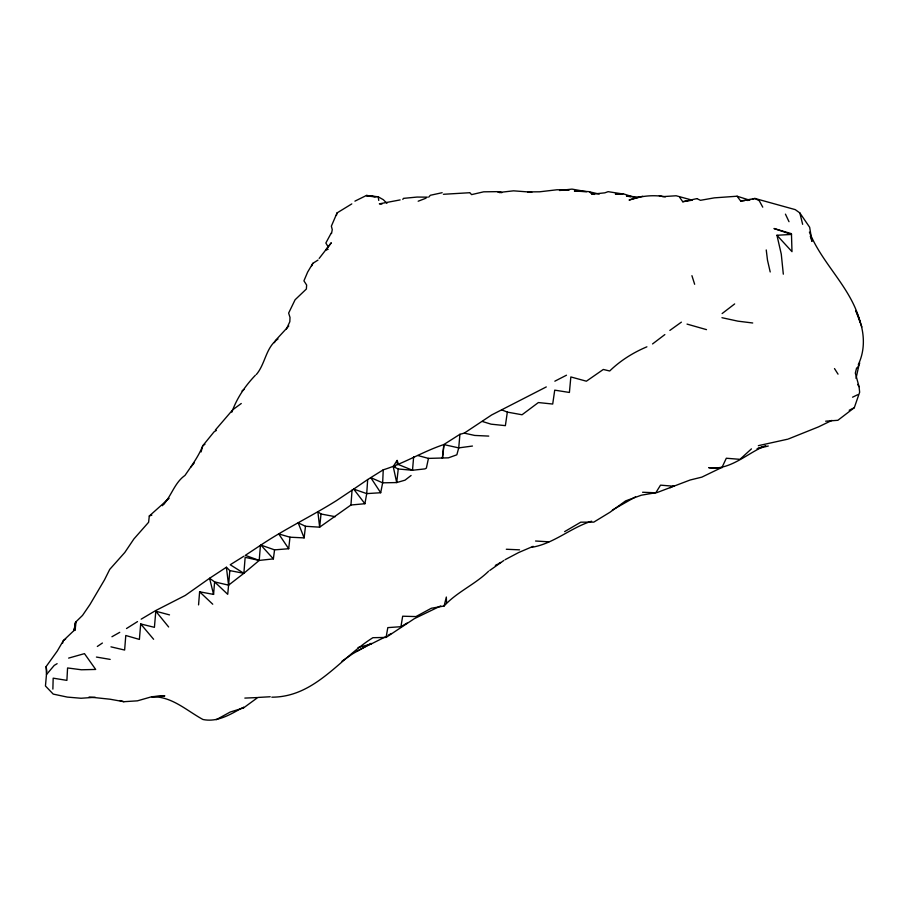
<?xml version="1.0" encoding="UTF-8"?>
<svg xmlns="http://www.w3.org/2000/svg" width="909" height="909" viewBox="0 0 909 909"><rect width="100%" height="100%" fill="white"/><g stroke="black" fill="none" stroke-linecap="round" stroke-linejoin="round"><path stroke-width="1.36" d="M75.458 626.335L75.538 622.381L74.265 629.857M52.87 689.113L53.176 678.171L66.902 680.375L67.573 667.956L81.424 669.774L95.684 669.444L84.469 653.639L68.629 658.105M472.453 446.046L458.727 447.887L443.819 444.569C422.958 451.489 404.232 463.34 383.246 469.817L382.655 482.827L380.689 492.735L366.725 493.61L353.692 489.11L336.512 500.586C311.696 516.187 285.108 528.822 260.872 545.07L245.294 555.354L259.213 560.421L273.37 558.876L274.563 549.865L288.698 548.729L289.982 537.208L278.733 533.935L288.698 548.729M73.959 630.551L75.288 629.869L75.652 622.245L73.959 630.551L63.391 640.572L57.267 651.06L46.132 666.558L46.461 674.592L45.45 685.988L53.211 694.09L67.289 697.089L81.049 698.26L95.195 697.271M383.246 469.817L367.679 479.554L366.725 493.61L364.907 503.722L350.954 505.006L319.65 527.175L305.481 526.277L298.197 522.857L304.129 537.889L289.982 537.208M350.954 505.006L352.056 490.087M198.56 604.894L199.616 591.804L213.57 594.395L214.615 581.896L209.581 578.283L185.22 595.463L155.871 610.473M213.57 594.395L209.581 578.283L226.386 567.25L229.807 570.602L228.591 585.157L214.615 581.896L227.716 594.327L228.591 585.157L243.862 573.318L245.157 557.342L259.213 560.421L260.44 545.457M169.517 614.893L155.803 611.223L154.416 627.335L140.69 623.949L139.395 639.413L125.783 635.493L124.635 650.049L110.966 646.844M413.652 456.818L412.504 470.26L398.267 468.999L393.222 466.522L396.994 460.522L397.619 464.579L397.222 460.386L398.278 464.488L412.504 470.26L424.935 468.896L426.366 468.124L428.446 458.397L448.421 457.841L456.841 454.807L458.727 447.887L459.931 434.297L464.249 433.138L491.644 414.958L546.286 386.927M321.025 513.994L319.65 527.175L317.866 511.744L321.025 513.994L335.296 516.698M443.819 444.569L442.388 458.295L444.081 444.694M169.108 498.325L149.303 515.994L148.61 522.266L133.896 538.957L124.817 552.456L109.728 569.398L104.512 579.851L89.968 604.519L82.526 615.404L75.72 622.051M398.267 468.999L396.699 482.565L382.655 482.827L370.758 477.634L380.689 492.735M304.129 537.889L305.481 526.277M501.745 409.868L507.336 412.107L505.381 425.651L491.076 424.173L482.361 421.481M271.825 697.18C315.116 697.123 339.796 658.355 372.895 637.698L386.086 637.425L387.813 627.619L400.937 626.699L402.664 616.211L415.936 616.575L431.309 608.269L444.115 605.996C456.738 592.043 475.123 584.476 488.622 571.204M331.512 233.545L332.262 229.659L331.365 226.148L337.057 212.922L351.794 203.9M856.017 378.405L859.153 364.282M444.115 605.996L446.33 597.043L446.535 602.587M856.63 367.906L855.324 373.088L859.05 386.666L859.653 392.199L854.29 407.721L837.859 420.299L825.656 421.197M336.398 215.456L337.057 212.922M201.059 451.943L202.798 445.705L214.058 431.843L216.399 430.411M62.551 643.231L63.391 640.572L65.664 639.016M858.312 364.509C866.629 347.193 863.902 327.32 855.733 310.548L861.88 326.967M231.829 412.197C236.988 397.949 244.896 386.291 255.349 375.292M311.685 265.917L312.844 263.337L318.002 260.076M857.551 367.747L859.755 362.975M286.403 329.047L289.823 321.729L290.005 317.446L288.642 313.082L295.107 299.754L306.367 289.017L306.64 285.04L303.924 280.847L307.651 272.075L312.844 263.337M274.393 342.682L275.666 340.239L288.801 325.99M331.228 233.034L325.842 243.033L328.172 246.828L319.161 258.429M402.823 199.423L403.426 198.378L417.072 197.06L427.389 197.151M256.327 374.553C265.564 363.691 265.667 347.352 278.006 338.955M162.336 505.688C171.437 496.564 174.198 482.986 184.993 475.407C191.492 465.885 198.514 456.5 202.798 445.705L204.945 444.296M328.172 246.828L331.319 242.76L325.57 250.214L328.149 249.248M190.651 467.306L194.208 462.965M163.609 504.154L167.142 499.87M46.461 674.592L54.267 665.354L57.119 663.672M215.342 430.059L232.784 409.732L241.271 403.494M428.684 197.162L430.343 195.276L442.16 192.708M751.436 448.876L739.96 459.34L726.314 458.238L721.803 467.851L708.736 467.68C730.086 470.817 747.039 453.216 765.662 445.603M229.807 570.602L243.862 573.318L259.213 560.421M411.084 475.487L405.016 480.168L396.699 482.565L393.222 466.522L395.529 466.226M722.121 313.56L734.665 303.924M652.548 343.943L664.854 334.58M386.086 637.425L414.356 618.654L440.729 605.917M242.021 390.95L244.032 389.45M216.194 719.723L230.193 712.042L243.555 707.906L257.736 697.544L244.839 698.089M669.853 330.421L681.386 322.138M489.758 570.454L503.836 560.489M342.023 661.161L352.726 653.776L369.69 644.049M367.679 479.554L353.692 489.11L364.907 503.722M97.331 646.458L102.399 643.027M444.092 444.376L459.931 434.297M126.499 628.528L137.509 621.608M243.919 556.206L230.238 564.75L243.862 573.318M141.179 619.165L155.212 610.837M400.937 626.699L407.096 623.074M564.625 531.629L580.771 522.175L593.782 522.13L609.939 512.278L625.608 500.893L641.39 495.189L657.309 492.462L690.136 480.009L701.85 477.134L720.223 468.237M498.643 563.58L500.62 562.444M388.188 635.255L391.279 633.493M111.932 636.743L119.749 632.334M635.55 496.837L612.382 510.04M495.314 565.432L497.655 564.148M670.16 487.724L673.739 485.758M242.385 707.736C230.341 714.485 217.433 722.473 202.98 719.508C186.493 710.543 171.892 696.26 151.689 696.703L164.847 695.874L151.246 696.885L137.418 700.839L123.863 701.703L110.08 699.226L89.071 696.998M505.086 559.705L518.63 552.547L533.163 546.332M356.567 651.435L371.497 643.629L370.883 643.379M554.842 381.189L566.489 375.212M385.098 637.016L370.94 644.095L358.032 647.526M849.188 410.254L854.29 407.721M354.919 201.15L366.475 195.458L376.156 196.889M831.928 420.39L818.52 426.878L788.603 438.888M852.562 397.188L857.698 394.711M646.901 346.818C633.175 352.578 620.381 360.589 609.689 370.997L603.303 369.463L586.385 381.201L570.841 376.94L569.409 392.461L554.729 390.143L552.706 404.039L538.378 402.551L522.039 414.765L507.336 412.107M591.611 521.198C570.579 527.743 553.911 543.627 531.867 547.298M418.163 201.219L426.048 198.173M761.981 446.853L757.095 448.739L768.287 446.012M752.379 199.344L754.936 198.457L795.25 209.627L799.84 212.933L809.658 227.273L811.998 241.396L810.294 236.226M149.303 515.994L151.848 515.119M642.708 196.23L629.073 200.071C640.618 195.958 653.332 194.515 665.377 196.867M758.345 445.671L787.694 439.195M679.693 197.344L682.75 201.73L696.669 198.673M400.142 199.912L379.371 203.832L381.939 204.07M697.101 198.719L700.464 200.31L714.372 197.855L737.085 196.219L740.665 201.003L754.936 198.457L759.265 200.753L762.753 207.161M682.75 201.73L692.306 200.173L676.126 195.765L662.854 196.628L659.343 195.685M470.033 192.799L471.544 194.628L483.668 191.822L497.382 191.651L499.28 192.458L513.54 190.833L531.651 192.197M589.521 191.856L592.043 194.185L604.815 192.844L608.11 191.663L622.892 193.969L615.336 193.935L623.574 193.901L635.084 197.583M740.665 201.003L744.585 200.673M747.198 200.446L749.811 200.23L737.085 196.219M469.374 192.742L443.41 194.287M776.945 235.272L791.478 234.431L791.421 233.67L773.979 228.511L791.478 234.431L791.989 251.657L776.945 235.272L781.274 254.122L783.319 274.177M258.201 697.442L270.223 696.749M642.595 492.258L655.798 492.792L660.525 485.145L674.08 486.27M506.313 549.252L519.562 549.843M488.747 436.093L474.714 435.445L464.249 433.138M535.56 541.014L548.866 541.821M499.28 192.458L501.904 192.64M366.475 195.458L378.201 196.798L383.337 199.707L386.904 203.298M592.043 194.185L594.52 194.401M639.05 197.23L626.483 195.958L630.63 196.867M531.606 192.322L527.595 191.901L539.628 191.799L557.024 189.765L569.193 189.89L559.512 190.435L572.022 189.117L586.669 191.697L574.42 191.072L588.384 191.572L599.201 194.083M366.725 195.946L374.838 196.81M752.72 322.99L737.915 321.161L721.951 317.696M497.382 191.651L501.007 192.197M96.422 657.059L110.182 659.4M706.509 329.637L687.034 324.093M417.799 455.511L428.446 458.397M119.863 700.544L123.863 701.703M274.563 549.865L260.872 545.07L273.37 558.876M74.084 629.346L75.288 629.869M199.616 591.804L212.74 604.212M140.69 623.949L153.61 639.266M155.803 611.223L168.642 626.983M834.496 368.577L838.03 374.156M857.607 384.393L859.05 386.666M785.433 214.138L789.012 221.694M809.419 232.125C822.281 264.167 851.483 287.903 860.062 322.047M691.919 275.677L694.658 284.278M799.84 212.933L802.636 224.307M770.207 271.973L767.491 260.167L766.242 249.952M378.201 196.798L378.758 200.435M46.132 666.558L46.882 671.66M226.386 567.25L228.591 585.157M243.532 707.111L243.555 707.906"/></g></svg>
